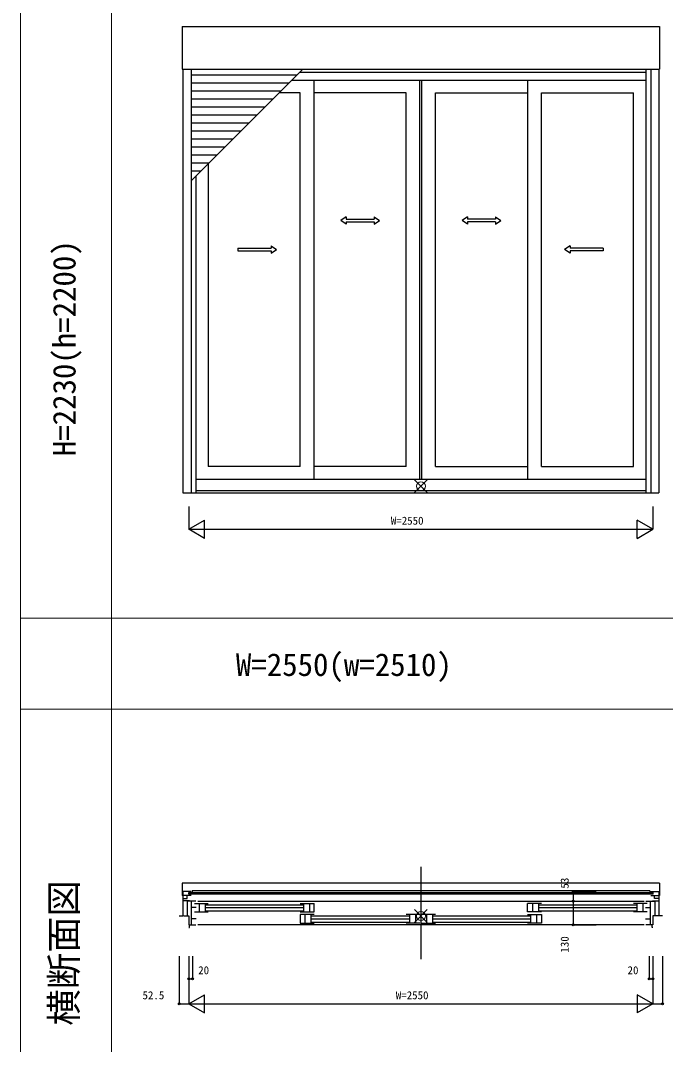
# Model space of a CAD drawing. Units: millimetres, scale not verified. Extents: x -13762 to 13750, y -10012 to 10000.
# Drawn here: x -13750 to -10206, y -4743 to 884 of the extents above; entities that cross this region are included whole.
import ezdxf
from ezdxf.enums import TextEntityAlignment as Align

# ---------------------------------------------------------------- set-up
doc = ezdxf.new("R2010")
doc.units = ezdxf.units.MM
doc.header["$LTSCALE"] = 50
for name, color, linetype in [('0-0_0', 3, 'Continuous'), ('0-1_YKK_A1', 4, 'Continuous'), ('0-3_YKK_B1', 4, 'Continuous'), ('0-9_YKK_N1', 2, 'Continuous')]:
    doc.layers.add(name, color=color, linetype=linetype)
doc.layers.add('0-7_YKK_F1', color=7, linetype='Continuous', lineweight=18)
doc.layers.add('0-8_YKK_IN', color=1, linetype='Continuous', lineweight=18)
doc.styles.add('ＭＳ ゴシック', font='')
doc.styles.get('ＭＳ ゴシック').set_extended_font_data('MS Gothic')

msp = doc.modelspace()

# ---------------------------------------------------------------- linework, layer by layer
at = {"layer": '0-1_YKK_A1'}
for p, q in [((-12861.3, 851.3), (-10238.3, 851.3)), ((-12861.3, 851.3), (-12861.3, 616.5)), ((-10238.3, 851.3), (-10238.3, 616.5)), ((-12861.3, 616.5), (-10238.3, 616.5)), ((-12857.3, 616.5), (-12857.3, -1711.5)), ((-12812.3, 616.5), (-12812.3, -1711.5)), ((-12812.3, 2.6), (-12198.4, 616.5)), ((-12231.4, 583.49), (-12812.3, 583.49)), ((-12214.9, 600), (-10313.8, 600)), ((-10313.8, 616.5), (-10313.8, -1711.5)), ((-10287.3, 616.5), (-10287.3, -1711.5)), ((-10242.3, 616.5), (-10242.3, -1711.5)), ((-12275.4, 539.49), (-12812.3, 539.49)), ((-12258.9, 556), (-10313.8, 556)), ((-12135.3, -1636), (-12135.3, 556)), ((-11554.8, -1636), (-11554.8, 556)), ((-11544.8, -1636), (-11544.8, 556)), ((-10964.3, 556), (-10964.3, -1636)), ((-12319.4, 495.49), (-12812.3, 495.49)), ((-12363.4, 451.49), (-12812.3, 451.49)), ((-12213.3, 487), (-12327.9, 487)), ((-12213.3, -1566), (-12213.3, 487)), ((-11630.8, 487), (-12135.3, 487)), ((-11630.8, -1566), (-11630.8, 487)), ((-11468.8, 487), (-10964.3, 487)), ((-11468.8, -1566), (-11468.8, 487)), ((-10886.3, 487), (-10381.8, 487)), ((-10886.3, -1566), (-10886.3, 487)), ((-10381.8, -1566), (-10381.8, 487)), ((-12407.4, 407.49), (-12812.3, 407.49)), ((-12451.4, 363.49), (-12812.3, 363.49)), ((-12495.4, 319.49), (-12812.3, 319.49)), ((-12539.4, 275.49), (-12812.3, 275.49)), ((-12583.4, 231.49), (-12812.3, 231.49)), ((-12627.4, 187.49), (-12812.3, 187.49)), ((-12671.4, 143.49), (-12812.3, 143.49)), ((-12715.4, 99.49), (-12812.3, 99.49)), ((-12717.8, 97.1), (-12717.8, -1566)), ((-12759.4, 55.49), (-12812.3, 55.49)), ((-12785.8, 29.1), (-12785.8, -1711.5)), ((-11959.72, -194.64), (-11989.72, -214.64)), ((-11959.72, -234.64), (-11989.72, -214.64)), ((-11959.72, -194.64), (-11959.72, -207.14)), ((-11959.72, -207.13), (-11806.38, -207.11)), ((-11959.72, -222.13), (-11806.37, -222.11)), ((-11959.72, -222.14), (-11959.72, -234.64)), ((-11806.39, -194.61), (-11776.38, -214.61)), ((-11806.39, -194.61), (-11806.38, -207.11)), ((-11806.37, -234.61), (-11776.38, -214.61)), ((-11806.37, -222.11), (-11806.37, -234.61)), ((-11293.21, -194.61), (-11323.22, -214.61)), ((-11293.23, -234.61), (-11323.22, -214.61)), ((-11139.88, -222.13), (-11293.23, -222.11)), ((-11293.23, -222.11), (-11293.23, -234.61)), ((-11293.21, -194.61), (-11293.22, -207.11)), ((-11139.88, -207.13), (-11293.22, -207.11)), ((-11139.88, -194.64), (-11109.88, -214.64)), ((-11139.88, -194.64), (-11139.88, -207.14)), ((-11139.88, -234.64), (-11109.88, -214.64)), ((-11139.88, -222.14), (-11139.88, -234.64)), ((-12556.47, -367.13), (-12373.13, -367.13)), ((-12556.47, -367.13), (-12556.47, -382.12)), ((-12556.47, -382.12), (-12373.13, -382.13)), ((-12373.13, -354.64), (-12343.13, -374.64)), ((-12373.13, -354.64), (-12373.13, -367.13)), ((-12373.13, -394.63), (-12343.13, -374.64)), ((-12373.13, -382.13), (-12373.13, -394.63)), ((-10730.48, -354.64), (-10760.48, -374.64)), ((-10730.48, -394.63), (-10760.48, -374.64)), ((-10730.48, -354.64), (-10730.48, -367.13)), ((-10549.14, -367.13), (-10730.48, -367.13)), ((-10549.14, -382.12), (-10730.48, -382.13)), ((-10730.48, -382.13), (-10730.48, -394.63)), ((-10549.14, -367.13), (-10549.14, -382.12)), ((-12213.3, -1566), (-12717.8, -1566)), ((-11630.8, -1566), (-12135.3, -1566)), ((-11468.8, -1566), (-10964.3, -1566)), ((-10886.3, -1566), (-10381.8, -1566)), ((-12785.8, -1636), (-10313.8, -1636)), ((-12857.3, -1711.5), (-10242.3, -1711.5)), ((-12785.8, -1698.5), (-10313.8, -1698.5))]:
    msp.add_line(p, q, dxfattribs=at)
at = {"layer": '0-3_YKK_B1'}
for p, q in [((-11549.8, -3766.1), (-11549.8, -4274.5)), ((-10238.3, -3856.5), (-10238.3, -3923.5)), ((-12857.3, -3923.5), (-12861.3, -3923.5)), ((-12812.3, -3923.5), (-12857.3, -3923.5)), ((-10292.3, -3897.6), (-10292.3, -3908.1)), ((-10287.3, -3923.5), (-10242.3, -3923.5)), ((-10274.3, -3916.1), (-10274.3, -3908.1)), ((-10242.3, -3923.5), (-10238.3, -3923.5)), ((-12821.8, -3953.6), (-12857.3, -3953.6)), ((-12821.8, -3955.5), (-12821.8, -3953.6)), ((-12810.8, -4085.5), (-12810.8, -3955.5)), ((-12783.8, -3990.7), (-12810.8, -3990.7)), ((-12793.8, -3967.2), (-12717.8, -3967.2)), ((-12775.8, -3955.5), (-10323.8, -3955.5)), ((-12768.8, -3967.2), (-12768.8, -4014.2)), ((-12735.8, -3967.2), (-12735.8, -4014.2)), ((-12731.8, -3974.7), (-12199.3, -3974.7)), ((-12199.3, -3991.2), (-12731.8, -3991.2)), ((-12213.3, -3967.2), (-12135.3, -3967.2)), ((-12195.3, -3967.2), (-12195.3, -4014.2)), ((-12162.3, -3967.2), (-12162.3, -4014.2)), ((-10886.3, -3967.2), (-10964.3, -3967.2)), ((-10937.3, -3967.2), (-10937.3, -4014.2)), ((-10904.3, -3967.2), (-10904.3, -4014.2)), ((-10900.3, -3974.7), (-10367.8, -3974.7)), ((-10367.8, -3991.2), (-10900.3, -3991.2)), ((-10305.8, -3967.2), (-10381.8, -3967.2)), ((-10363.8, -3967.2), (-10363.8, -4014.2)), ((-10330.8, -3967.2), (-10330.8, -4014.2)), ((-10315.8, -3990.7), (-10288.8, -3990.7)), ((-10288.8, -4085.5), (-10288.8, -3955.5)), ((-10277.8, -3955.5), (-10277.8, -3953.6)), ((-10277.8, -3953.6), (-10242.3, -3953.6)), ((-12877.3, -4036.5), (-12857.3, -4036.5)), ((-12793.8, -4014.2), (-12717.8, -4014.2)), ((-12731.8, -4007.7), (-12199.3, -4007.7)), ((-12186.3, -4076.2), (-12186.3, -4029.2)), ((-12153.3, -4076.2), (-12153.3, -4029.2)), ((-12149.3, -4036.7), (-11616.8, -4036.7)), ((-11554.8, -4029.2), (-11630.8, -4029.2)), ((-11612.8, -4029.2), (-11612.8, -4076.2)), ((-11579.8, -4029.2), (-11579.8, -4076.2)), ((-11468.8, -4029.2), (-11544.8, -4029.2)), ((-11519.8, -4029.2), (-11519.8, -4076.2)), ((-11486.8, -4029.2), (-11486.8, -4076.2)), ((-11482.8, -4036.7), (-10950.3, -4036.7)), ((-10946.3, -4076.2), (-10946.3, -4029.2)), ((-10913.3, -4076.2), (-10913.3, -4029.2)), ((-10900.3, -4007.7), (-10367.8, -4007.7)), ((-10305.8, -4014.2), (-10381.8, -4014.2)), ((-10222.3, -4036.5), (-10242.3, -4036.5)), ((-12783.8, -4052.7), (-12810.8, -4052.7)), ((-10323.8, -4085.5), (-12775.8, -4085.5)), ((-11616.8, -4053.2), (-12149.3, -4053.2)), ((-12149.3, -4069.7), (-11616.8, -4069.7)), ((-11554.8, -4076.2), (-11630.8, -4076.2)), ((-11544.8, -4076.2), (-11468.8, -4076.2)), ((-10950.3, -4053.2), (-11482.8, -4053.2)), ((-11482.8, -4069.7), (-10950.3, -4069.7)), ((-10315.8, -4052.7), (-10288.8, -4052.7))]:
    msp.add_line(p, q, dxfattribs=at)
for points in [[(-10238.3, -3856.5), (-12861.3, -3856.5), (-12861.3, -3923.5)], [(-12812.3, -3902.5), (-12857.3, -3902.5), (-12857.3, -4036.5)], [(-12857.3, -3939.7), (-12834.2, -3939.7), (-12834.2, -3923.5)], [(-10274.3, -3916.1), (-12825.3, -3916.1), (-12825.3, -3908.1), (-10274.3, -3908.1)], [(-10292.3, -3897.6), (-12807.3, -3897.6), (-12807.3, -3908.1)], [(-10287.3, -3902.5), (-10242.3, -3902.5), (-10242.3, -4036.5)], [(-10242.3, -3939.7), (-10265.4, -3939.7), (-10265.4, -3923.5)], [(-12785.8, -3955.5), (-12834.8, -3955.5), (-12834.8, -4035.5)], [(-12213.3, -4014.2), (-12135.3, -4014.2), (-12135.3, -3967.2)], [(-10886.3, -4014.2), (-10964.3, -4014.2), (-10964.3, -3967.2)], [(-10313.8, -3955.5), (-10264.8, -3955.5), (-10264.8, -4035.5)], [(-12854.8, -4035.5), (-12824.8, -4035.5), (-12824.8, -4085.5), (-12785.8, -4085.5)], [(-12135.3, -4029.2), (-12213.3, -4029.2), (-12213.3, -4076.2), (-12135.3, -4076.2)], [(-10964.3, -4029.2), (-10886.3, -4029.2), (-10886.3, -4076.2), (-10964.3, -4076.2)], [(-10244.8, -4035.5), (-10274.8, -4035.5), (-10274.8, -4085.5), (-10313.8, -4085.5)], [(-12824.8, -4100.5), (-12820.8, -4100.5), (-12820.8, -4085.5)], [(-10274.8, -4100.5), (-10278.8, -4100.5), (-10278.8, -4085.5)]]:
    msp.add_lwpolyline(points, dxfattribs=at)
at = {"layer": '0-7_YKK_F1'}
for p, q in [((-13749.8, -10000), (-13749.8, 10000)), ((-13249.8, -10000), (-13249.8, 9500)), ((-13749.8, -2400), (-3349.8, -2400)), ((-13749.8, -2900), (-3349.8, -2900))]:
    msp.add_line(p, q, dxfattribs=at)
at = {"layer": '0-7_YKK_F1', "color": 1}
msp.add_line((-13749.8, -2900), (-3349.8, -2900), dxfattribs=at)
at = {"layer": '0-8_YKK_IN'}
for p, q in [((-11514.44, -1639.65), (-11585.16, -1710.36)), ((-11514.44, -1710.36), (-11585.16, -1639.65)), ((-11514.44, -4001.15), (-11585.16, -4071.86)), ((-11514.44, -4071.86), (-11585.16, -4001.15))]:
    msp.add_line(p, q, dxfattribs=at)
for centre in [(-11549.8, -1675), (-11549.8, -4036.5)]:
    msp.add_circle(centre, 25, dxfattribs=at)
at = {"layer": '0-9_YKK_N1'}
for p, q in [((-12824.8, -1786.5), (-12824.8, -1911.5)), ((-10274.8, -1786.5), (-10274.8, -1911.5)), ((-12824.8, -1911.5), (-12738.2, -1861.5)), ((-12824.8, -1911.5), (-10274.8, -1911.5)), ((-12738.2, -1961.5), (-12824.8, -1911.5)), ((-12738.2, -1961.5), (-12738.2, -1861.5)), ((-10361.4, -1961.5), (-10361.4, -1861.5)), ((-10274.8, -1911.5), (-10361.4, -1861.5)), ((-10361.4, -1961.5), (-10274.8, -1911.5)), ((-10712.64, -3902.5), (-10587.64, -3902.5)), ((-10712.64, -3955.5), (-10587.64, -3955.5)), ((-12877.3, -4257), (-12877.3, -4519.5)), ((-12824.8, -4257), (-12824.8, -4519.5)), ((-12804.8, -4257), (-12804.8, -4382)), ((-10294.8, -4257), (-10294.8, -4382)), ((-10274.8, -4257), (-10274.8, -4519.5)), ((-10222.3, -4257), (-10222.3, -4519.5)), ((-12824.8, -4382), (-12804.8, -4382)), ((-10294.8, -4382), (-10274.8, -4382)), ((-12824.8, -4519.5), (-12738.2, -4469.5)), ((-12738.2, -4569.5), (-12738.2, -4469.5)), ((-10361.4, -4469.5), (-10361.4, -4569.5)), ((-10274.8, -4519.5), (-10361.4, -4469.5)), ((-12877.3, -4519.5), (-12824.8, -4519.5)), ((-12824.8, -4519.5), (-10274.8, -4519.5)), ((-12824.8, -4519.5), (-12738.2, -4569.5)), ((-10274.8, -4519.5), (-10361.4, -4569.5)), ((-10274.8, -4519.5), (-10222.3, -4519.5))]:
    msp.add_line(p, q, dxfattribs=at)
msp.add_lwpolyline([(-10712.64, -3902.5), (-10712.64, -4085.5), (-10587.64, -4085.5)], dxfattribs=at)
for centre in [(-10712.64, -3902.5), (-10712.64, -3955.5), (-10712.64, -4085.5), (-12824.8, -4382), (-12804.8, -4382), (-10294.8, -4382), (-10274.8, -4382), (-12877.3, -4519.5), (-10222.3, -4519.5)]:
    msp.add_circle(centre, 5, dxfattribs=at)

# ---------------------------------------------------------------- texts
at = {"layer": '0-0_0', "style": 'ＭＳ ゴシック'}
for s, height, p in [('H=2230(h=2200)', 124.6, (-13409.85, -1510.09)), ('横断面図', 146.6, (-13394.85, -4639.37))]:
    msp.add_text(s, height=height, rotation=90, dxfattribs=at).set_placement(p, align=Align.BOTTOM_LEFT)
msp.add_text('W=2550(w=2510)', height=124.6, dxfattribs=at).set_placement((-12566.15, -2755.19), align=Align.BOTTOM_LEFT)
at = {"layer": '0-9_YKK_N1', "style": 'ＭＳ ゴシック'}
for s, p in [('W=2550', (-11714.8, -1899.5)), ('20', (-12773.3, -4370)), ('20', (-10414.3, -4370)), ('52.5', (-13079.23, -4507.5)), ('W=2550', (-11687.62, -4507.5))]:
    msp.add_text(s, height=43.99, dxfattribs=at).set_placement(p, align=Align.BOTTOM_LEFT)
for s, p in [('53', (-10724.64, -3885.9)), ('130', (-10724.64, -4237.7))]:
    msp.add_text(s, height=43.99, rotation=90, dxfattribs=at).set_placement(p, align=Align.BOTTOM_LEFT)

doc.saveas('drawing.dxf')
